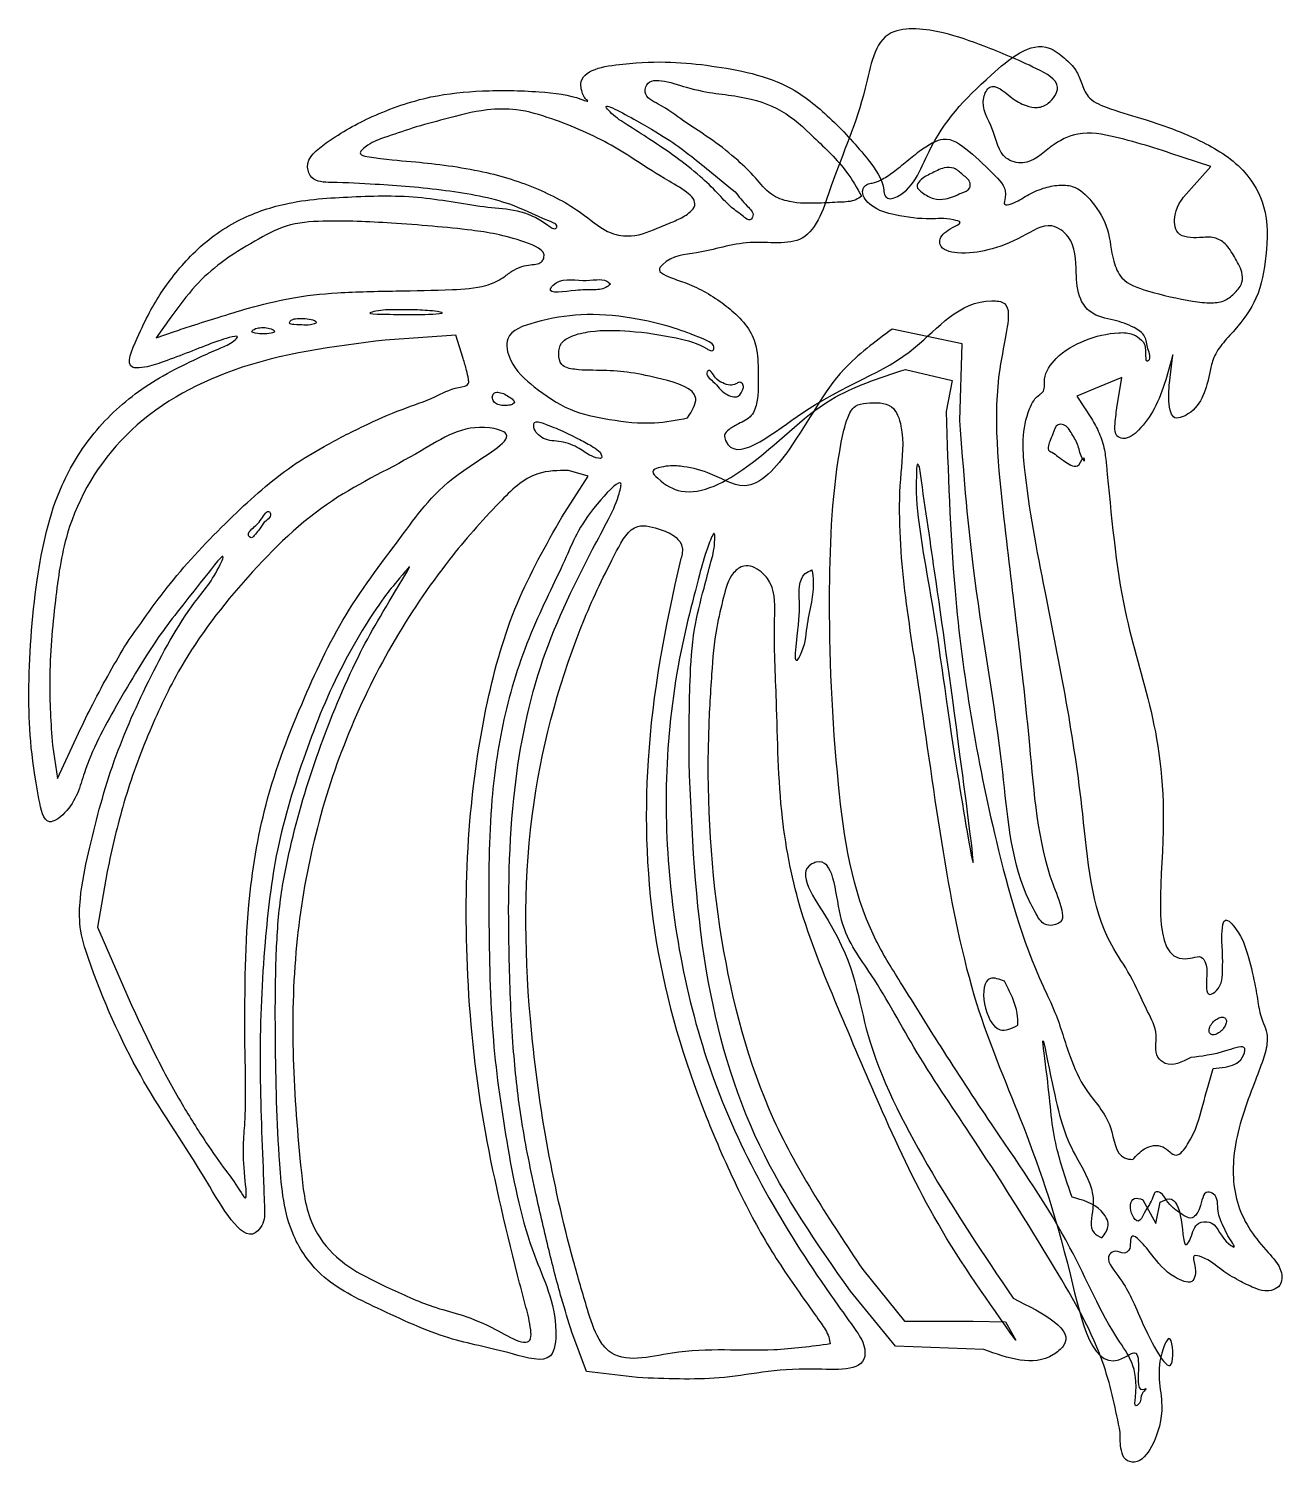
# Model space of a CAD drawing. Extents: x 7.5 to 42.2, y 22.2 to 61.9.
import ezdxf

# ---------------------------------------------------------------- set-up
doc = ezdxf.new("R2010")
doc.units = 0
doc.layers.add('Layer_1', color=7, linetype='CONTINUOUS')

msp = doc.modelspace()

# ---------------------------------------------------------------- linework, layer by layer
at = {"layer": 'Layer_1', "color": 7}
for p, q in [((40.179551, 58.043031), (39.414392, 58.294756)), ((39.639216, 57.446375), (40.179551, 58.043031)), ((27.014458, 57.34781), (27.014458, 57.34781)), ((30.515859, 57.22736), (30.515859, 57.22736)), ((33.270679, 57.312814), (33.270642, 57.312806)), ((24.957596, 56.380103), (24.957596, 56.380261)), ((23.565999, 54.792434), (23.565999, 54.792434)), ((13.55003, 54.129499), (13.55003, 54.129499)), ((18.705926, 54.045871), (18.705926, 54.045786)), ((11.403748, 53.880585), (10.994938, 53.303575)), ((15.334708, 53.792692), (15.334708, 53.792373)), ((33.301305, 53.141733), (31.35943, 53.548003)), ((10.994938, 53.303575), (11.505946, 53.484291)), ((14.214354, 53.541342), (14.214354, 53.541342)), ((19.284249, 53.377926), (17.328293, 53.244623)), ((19.488976, 52.736368), (19.284249, 53.377926)), ((33.231045, 51.016625), (33.301305, 53.141733)), ((39.128065, 52.839566), (38.935245, 52.143641)), ((39.032331, 52.057485), (39.128065, 52.839566)), ((31.731656, 52.43513), (33.023712, 52.126091)), ((33.023712, 52.126091), (32.856337, 51.2651)), ((37.712322, 52.211822), (37.092017, 51.954184)), ((37.579594, 51.368857), (37.712322, 52.211822)), ((27.245294, 51.933187), (27.245334, 51.933187)), ((37.092017, 51.954184), (36.471717, 51.696527)), ((36.471717, 51.696527), (36.879832, 51.078365)), ((20.908706, 51.527437), (20.908706, 51.527437)), ((25.695572, 51.092629), (25.695572, 51.092457)), ((23.284064, 50.144003), (23.284064, 50.144003)), ((22.945516, 49.476239), (22.407319, 49.637199)), ((32.113707, 49.737169), (32.11372, 49.737169)), ((36.674645, 49.899956), (36.674645, 49.89961)), ((22.222167, 48.347148), (22.945516, 49.476239)), ((13.984925, 48.204736), (13.984925, 48.204736)), ((29.141002, 46.887387), (29.141002, 46.887387)), ((10.170708, 44.845269), (10.170708, 44.845269)), ((8.121957, 42.041109), (8.267843, 41.114522)), ((8.267843, 41.114522), (8.84569, 42.373513)), ((9.636803, 38.543362), (9.370063, 37.004691)), ((9.370063, 37.004691), (10.343431, 34.780773)), ((34.472645, 35.510256), (34.472692, 35.510277)), ((40.572756, 34.271027), (40.572756, 34.271027)), ((13.451081, 33.714042), (13.451179, 33.714042)), ((38.018482, 30.574528), (38.019109, 30.574528)), ((38.294424, 29.46531), (38.655543, 28.808632)), ((38.655543, 28.808632), (38.771936, 29.396023)), ((37.16506, 28.41054), (37.16506, 28.41054)), ((40.6513, 28.463822), (40.651277, 28.463838)), ((20.99283, 27.381507), (20.99283, 27.381507)), ((30.544529, 27.535822), (31.697441, 26.102879)), ((31.452966, 25.416693), (30.202907, 26.93571)), ((22.904313, 24.710271), (22.499736, 25.800016)), ((31.697441, 26.102879), (33.601028, 26.102879)), ((33.601028, 26.102879), (34.495737, 26.086898)), ((34.495737, 26.086898), (34.780265, 25.578655)), ((29.64856, 25.475419), (29.64856, 25.475419)), ((33.897215, 25.324448), (31.452966, 25.416693)), ((24.315002, 24.544647), (22.904313, 24.710271)), ((38.176957, 24.759454), (38.176957, 24.759454)), ((37.670208, 23.025841), (37.670118, 23.025822))]:
    msp.add_line(p, q, dxfattribs=at)
for points, knots in [([(22.499736, 25.800016), (22.401126, 26.111658), (22.156053, 26.88617), (21.829558, 28.198545), (21.43988, 29.868639), (21.07006, 31.706957), (20.840243, 33.835854), (20.727471, 36.775284), (20.743428, 40.305369), (21.465755, 44.212798), (22.641497, 46.653503), (23.48897, 48.245466), (23.745702, 48.760828), (23.956174, 49.532647), (22.770832, 48.308841), (22.389092, 47.270147), (21.312681, 45.164879), (20.599146, 42.966467), (20.194612, 40.254188), (20.190916, 37.239626), (20.24769, 34.006966), (20.698278, 30.889941), (21.261906, 28.125147), (22.13644, 26.452916), (21.998882, 24.853706), (20.474135, 25.339603), (19.019754, 25.573992), (17.209393, 26.416561), (15.605456, 27.179522), (14.57277, 28.64424), (14.348643, 30.945726), (14.288002, 33.53782), (14.288926, 36.018257), (14.409917, 37.846986), (14.817751, 39.790012), (15.491548, 42.012399), (16.625889, 44.704041), (17.361854, 45.869483), (18.074318, 47.069711), (17.636842, 46.544111), (17.134892, 45.948005), (16.014078, 44.129671), (15.08844, 41.820755), (14.282821, 39.21584), (13.959947, 36.372916), (13.818752, 33.36957), (13.93219, 30.934765), (13.984445, 29.423506), (14.012883, 28.884009), (13.491187, 28.098396), (11.873136, 30.912713), (10.58499, 32.641661), (9.372249, 35.303077), (8.854795, 36.965139), (8.883771, 37.969063), (9.198459, 39.452598), (9.732197, 41.504563), (10.735262, 43.787516), (11.793011, 45.743582), (12.597836, 46.628245), (12.95984, 47.482688), (11.763358, 45.938252), (11.115691, 45.185684), (9.892889, 43.162791), (9.025585, 41.54759), (8.763884, 40.353116), (7.917217, 39.724716), (7.531859, 41.605573), (7.411363, 43.417542), (7.614258, 46.504751), (8.145167, 48.958365), (9.235938, 50.748211), (10.585189, 51.97994), (11.836958, 52.609498), (12.750603, 53.020867), (13.049647, 53.132372), (13.327349, 53.389558), (12.830875, 53.268059), (12.486281, 53.143104), (11.813493, 52.872252), (11.185803, 52.636416), (10.71994, 52.480923), (10.086458, 52.457414), (10.632803, 53.677347), (11.061528, 54.516259), (12.01734, 55.729992), (13.172161, 56.580139), (14.703618, 57.117978), (16.43966, 57.218621), (18.309352, 57.271244), (20.175007, 56.857287), (21.301618, 56.877965), (22.017168, 56.276602), (22.134996, 56.432962), (21.429485, 56.708029), (20.71994, 57.098833), (18.928324, 57.421562), (17.285522, 57.544559), (16.106129, 57.605876), (15.314018, 57.615277), (15.06997, 58.229166), (15.917271, 58.887312), (17.00623, 59.485784), (18.496823, 60.017736), (20.07811, 60.163591), (21.416498, 60.150153), (22.497126, 60.024622), (22.833159, 59.873521), (22.961055, 59.84744), (22.868018, 59.918542), (22.816019, 59.995291), (22.76242, 60.153144), (22.682495, 60.716362), (24.560291, 61.010869), (26.222257, 60.890379), (28.399263, 60.477409), (29.733909, 59.329722), (30.588459, 58.399984), (31.124512, 57.668566), (31.139619, 57.238366), (31.272722, 57.133693), (31.920355, 57.323085), (32.477256, 58.96292), (33.686829, 60.268282), (35.360554, 61.65802), (36.125448, 61.056366), (36.450978, 60.746629), (36.60196, 60.353549), (36.763647, 59.902497), (37.42992, 59.616498), (38.505388, 59.318215), (39.862036, 58.833588), (41.113494, 58.045269), (41.772773, 56.868388), (41.738615, 55.62554), (41.526188, 54.418816), (40.96346, 53.64326), (40.481842, 53.149412), (40.225964, 52.748108), (40.135312, 52.248381), (39.989829, 51.690144), (39.688755, 51.229011), (39.152309, 51.010319), (39.029175, 51.357176), (39.002881, 51.664046), (39.021873, 51.917775), (39.032331, 52.057485)], [0, 0, 0, 0, 0.980439, 2.436649, 4.054898, 6.12641, 8.056883, 10.471257, 14.947584, 18.645373, 22.220811, 23.162098, 23.873216, 24.210556, 24.920277, 26.768855, 28.921269, 31.446939, 33.839155, 37.066516, 40.500456, 43.504234, 46.561564, 48.752531, 49.439575, 50.491232, 52.302615, 54.446271, 56.261373, 57.574072, 59.602624, 63.040513, 65.414558, 67.02934, 68.533474, 71.337483, 74.133643, 76.684812, 76.851274, 77.147859, 77.839656, 80.086601, 82.792834, 85.58201, 88.151912, 91.368997, 94.597946, 95.434591, 95.936821, 96.182843, 97.993128, 101.627073, 105.158172, 106.054276, 106.844949, 108.129206, 110.608498, 113.163847, 115.688055, 116.961562, 117.171766, 117.92293, 119.994252, 122.229891, 124.292951, 125.53474, 126.019201, 126.711484, 129.667624, 132.788475, 135.502087, 137.191067, 138.985725, 140.879409, 141.458505, 141.863052, 142.015593, 142.243852, 142.780435, 143.515382, 144.254689, 144.805416, 145.064143, 145.870855, 147.315834, 148.685107, 150.228109, 151.614853, 153.476304, 155.411772, 157.254538, 158.985351, 159.235912, 159.271818, 159.511663, 160.730917, 162.545404, 164.498455, 165.71702, 166.270157, 166.578238, 167.427575, 168.894661, 170.605948, 172.037147, 173.610707, 174.783229, 174.92411, 174.979466, 175.029347, 175.153521, 175.319599, 175.50303, 176.789504, 179.245999, 181.533848, 182.959184, 184.445825, 185.385492, 185.551219, 185.678795, 185.827508, 187.43511, 190.156032, 191.9305, 192.43967, 192.891123, 193.269224, 193.694, 194.267562, 195.296144, 197.119684, 198.552894, 199.629448, 200.991955, 202.193166, 203.251034, 203.792508, 204.274088, 204.643221, 205.310626, 205.963994, 206.370184, 206.577465, 206.916678, 207.332329, 207.332329, 207.332329, 207.332329]), ([(39.414392, 58.294756), (38.799468, 58.500914), (37.860998, 58.815544), (36.550296, 59.060124), (35.714044, 58.626918), (35.154176, 58.04214), (34.316465, 58.275386), (34.205753, 59.121745), (33.75142, 59.72554), (34.102119, 60.445259), (34.62762, 59.955266), (35.002787, 59.730774), (35.386537, 59.648386), (35.7504, 59.79327), (36.11793, 60.364229), (35.01804, 60.93374), (34.062627, 61.323309), (32.911455, 61.741072), (32.056506, 61.882483), (30.90503, 61.790271), (30.580864, 59.628316), (29.801852, 58.063881), (29.134554, 55.735177), (27.345047, 56.082346), (26.135819, 55.622834), (25.221274, 55.596078), (24.855703, 55.15872), (25.208034, 54.971201), (25.567534, 54.865113), (26.100738, 54.6366), (26.590941, 54.335962), (27.055291, 53.958965), (27.444487, 53.531126), (27.657069, 52.925416), (27.648947, 52.257625), (27.667727, 51.64636), (27.506844, 51.117002), (27.136379, 50.946841), (26.876237, 50.807979), (26.692744, 50.636782), (26.966309, 49.766206), (29.632605, 52.009319), (31.681615, 52.385341), (33.303555, 54.436486), (34.633478, 54.292534), (34.519491, 53.35289), (34.102562, 51.587803), (34.513503, 47.482119), (35.129278, 42.921335), (35.392562, 39.107834), (36.023846, 37.666086), (36.112816, 37.164625), (35.82416, 37.037702), (35.520243, 37.069659), (35.292849, 37.450234), (34.645751, 38.733949), (34.414936, 42.132956), (33.585663, 46.411542), (33.334184, 49.677253), (33.231045, 51.016625)], [0, 0, 0, 0, 1.967192, 3.002241, 3.820716, 4.722205, 5.200425, 6.073273, 6.994937, 7.328285, 7.988761, 8.453977, 8.776188, 9.097444, 9.604682, 10.375373, 11.950481, 13.145975, 13.911764, 14.606574, 16.29707, 19.157959, 20.812064, 22.257473, 23.763138, 24.762004, 24.92809, 25.162058, 25.65661, 26.216719, 26.836374, 27.392031, 28.007213, 28.543117, 29.272468, 29.989759, 30.401257, 30.822359, 31.127309, 31.331917, 31.480071, 33.568818, 37.367323, 39.833521, 40.192756, 40.841239, 42.015488, 46.180866, 52.471632, 56.360055, 57.132092, 57.410362, 57.693487, 57.913651, 58.285927, 58.901204, 62.335669, 68.115688, 72.1345, 72.1345, 72.1345, 72.1345]), ([(30.515859, 57.22736), (30.385136, 57.45381), (30.032921, 58.063945), (29.23274, 58.811455), (28.350091, 59.663062), (27.025942, 60.055762), (25.978202, 60.063878), (24.586374, 60.6211), (24.49369, 59.968015), (25.048561, 59.716966), (25.604855, 59.279774), (26.38853, 58.79294), (27.045808, 58.268769), (27.578068, 57.760254), (27.95584, 57.250805), (28.605371, 57.022312), (29.260829, 57.024917), (29.864681, 57.059253), (30.289397, 57.073221), (30.462914, 57.191324), (30.515859, 57.22736)], [0, 0, 0, 0, 0.781139, 2.104661, 3.2566, 4.442669, 5.97407, 7.103837, 7.254248, 7.742295, 8.594465, 9.544112, 10.449528, 11.121498, 11.757935, 12.29902, 13.108185, 13.707285, 14.139818, 14.329748, 14.329748, 14.329748, 14.329748]), ([(24.957596, 56.380261), (25.109034, 56.441342), (25.379634, 56.550484), (25.694439, 56.709538), (26.106893, 57.127183), (24.699746, 57.88768), (23.715345, 58.636824), (22.190566, 59.307517), (21.035825, 59.651552), (20.013624, 59.637247), (19.060681, 59.374968), (18.123612, 59.133511), (17.389818, 58.867871), (16.939033, 58.722333), (16.497304, 58.365279), (17.42924, 58.233487), (18.318382, 58.172229), (19.983517, 57.968941), (21.540809, 57.479695), (22.7119, 56.848718), (23.455101, 56.18765), (24.24871, 56.072656), (24.689729, 56.263928), (24.957596, 56.380103)], [0, 0, 0, 0, 0.487158, 0.870484, 1.081352, 2.072536, 3.962623, 5.76566, 6.771943, 7.58529, 8.788342, 9.716222, 10.522243, 11.035748, 11.330716, 11.729077, 12.893329, 14.771807, 16.37596, 17.850917, 18.730799, 19.286149, 20.145278, 20.145278, 20.145278, 20.145278]), ([(27.014458, 57.34781), (26.587498, 57.697889), (25.658901, 58.459276), (24.958553, 58.956968), (23.231436, 59.898605), (23.688265, 59.410927), (24.076249, 59.175598), (24.691443, 58.772905), (25.374914, 58.320094), (26.009773, 57.82098), (26.492978, 57.358523), (26.859776, 56.941586), (27.142325, 56.752588), (27.425541, 56.50613), (27.561638, 56.754309), (27.277028, 57.009418), (27.115371, 57.217757), (27.014458, 57.34781)], [0, 0, 0, 0, 1.545312, 3.360904, 4.266304, 4.469857, 4.999788, 5.746765, 6.619221, 7.480654, 8.149945, 8.652065, 9.072783, 9.333449, 9.445266, 9.758775, 10.279597, 10.279597, 10.279597, 10.279597]), ([(39.62454, 33.401124), (39.378598, 33.271361), (39.045425, 33.095572), (38.581639, 33.478491), (38.749604, 34.070124), (38.349619, 34.79204), (38.002808, 35.646849), (36.865602, 37.244588), (36.643026, 41.054223), (35.77141, 45.383004), (35.09454, 48.823457), (34.952626, 50.529426), (35.083509, 51.231085), (35.323972, 51.680268), (35.551169, 51.805109), (35.580021, 51.976491), (35.556376, 52.313186), (35.93544, 52.862964), (36.685334, 53.273905), (37.437565, 53.464078), (37.994863, 53.448308), (38.289939, 53.246878), (38.407259, 53.028587), (38.350634, 52.618561), (38.540259, 52.740402), (38.40156, 53.031138), (38.399126, 53.372101), (37.987691, 53.652126), (37.480379, 53.811509), (36.879167, 53.917646), (36.480233, 54.452117), (36.446565, 55.195773), (36.437476, 56.019447), (35.676485, 56.571184), (34.913179, 56.026314), (34.05824, 55.729637), (33.323867, 55.602299), (32.673466, 55.739018), (32.671755, 56.067847), (32.82829, 56.235111), (32.992501, 56.34668), (33.349083, 56.500928), (32.840751, 56.631507), (32.346872, 56.56663), (31.514505, 56.670157), (30.845636, 56.857203), (30.50104, 57.241643), (30.568941, 57.479578), (30.67322, 57.57154), (30.84678, 57.587059), (31.09287, 57.687412), (31.4107, 57.902112), (31.769343, 58.198496), (32.134784, 58.497113), (32.463769, 58.707307), (32.937538, 58.898578), (33.583084, 58.411947), (34.117389, 57.888721), (34.584314, 57.400739), (34.413943, 56.950533), (34.807691, 57.050698), (35.069024, 57.251939), (35.525617, 57.455838), (35.945683, 57.54631), (36.465034, 57.52122), (36.960973, 57.034518), (37.387446, 56.315918), (37.419874, 55.547725), (37.71322, 54.832581), (38.602115, 54.542283), (39.425166, 54.351555), (40.150724, 54.253527), (40.582707, 54.312721), (40.853169, 54.551763), (41.07111, 54.810095), (41.045191, 55.197857), (40.831736, 55.535929), (40.627055, 55.907212), (40.255478, 56.118491), (39.816244, 56.065172), (39.185913, 56.079491), (39.131228, 56.887903), (39.443267, 57.230953), (39.639216, 57.446375)], [0, 0, 0, 0, 0.731015, 0.990292, 1.605012, 2.302233, 3.403351, 4.388324, 8.108027, 14.358392, 17.828561, 18.601092, 19.466927, 19.955047, 20.052024, 20.211977, 20.426088, 21.077593, 22.018187, 22.978282, 23.373687, 23.654634, 23.966736, 24.258126, 24.280243, 24.595555, 24.954857, 25.333182, 25.93305, 26.610244, 27.059209, 27.806818, 28.820048, 29.36392, 30.233601, 31.25388, 32.103476, 32.629325, 32.784011, 32.994091, 33.259658, 33.509812, 33.708683, 34.34429, 35.32671, 36.036973, 36.489181, 36.61306, 36.740816, 36.879065, 37.123124, 37.531389, 38.02397, 38.520872, 38.941378, 39.20452, 39.989804, 41.001391, 41.651131, 41.84212, 42.023344, 42.520419, 43.01026, 43.449009, 43.820453, 44.510818, 45.397346, 46.282997, 46.794824, 47.590675, 48.870738, 49.402733, 49.784112, 50.123707, 50.467995, 50.745171, 51.216452, 51.659305, 52.001013, 52.409916, 53.017421, 53.526315, 54.385278, 54.385278, 54.385278, 54.385278]), ([(33.270642, 57.312806), (33.368159, 57.342007), (33.516601, 57.386459), (33.535653, 57.660101), (33.304245, 57.812338), (33.097044, 58.028472), (32.746331, 58.025273), (32.447425, 57.845226), (32.163658, 57.72896), (31.999806, 57.473506), (32.241398, 57.290181), (32.480128, 57.129045), (32.890441, 57.133269), (33.13031, 57.246533), (33.270679, 57.312814)], [0, 0, 0, 0, 0.270107, 0.41116, 0.715644, 1.022213, 1.288212, 1.683441, 2.054032, 2.228732, 2.441017, 2.803662, 3.132722, 3.596949, 3.596949, 3.596949, 3.596949]), ([(17.638178, 54.603632), (18.154472, 54.612798), (18.981752, 54.627485), (19.992082, 54.68079), (20.54373, 54.915866), (20.831382, 55.161382), (21.094141, 55.284758), (21.337504, 55.330592), (21.531426, 55.342817), (21.678311, 55.407092), (21.822415, 55.721915), (20.78403, 56.126515), (19.575128, 56.326539), (17.590849, 56.483198), (15.910391, 56.5687), (14.589434, 56.476296), (13.677622, 55.958439), (12.813234, 55.444107), (12.02504, 54.732086), (11.6206, 54.177787), (11.403748, 53.880585)], [0, 0, 0, 0, 1.552973, 2.488399, 3.005386, 3.313935, 3.617804, 3.863359, 4.051662, 4.203145, 4.317127, 4.995331, 6.50127, 8.733329, 10.625608, 11.652098, 12.620085, 13.722958, 14.676004, 15.777718, 15.777718, 15.777718, 15.777718]), ([(23.565999, 54.792434), (23.532731, 54.824561), (23.431241, 54.92257), (23.140531, 54.91853), (22.669521, 54.864556), (22.145428, 54.99033), (21.759437, 54.485556), (22.629853, 54.648183), (23.016892, 54.626386), (23.3892, 54.645925), (23.523549, 54.757257), (23.565999, 54.792434)], [0, 0, 0, 0, 0.135518, 0.413427, 0.799999, 1.628173, 1.75051, 2.438086, 2.927448, 3.281909, 3.445641, 3.445641, 3.445641, 3.445641]), ([(13.55003, 54.129499), (13.92847, 54.228201), (14.736588, 54.438967), (16.110689, 54.577854), (17.096127, 54.594484), (17.638178, 54.603632)], [0, 0, 0, 0, 1.171867, 2.502391, 4.128992, 4.128992, 4.128992, 4.128992]), ([(11.505946, 53.484291), (11.661648, 53.536244), (12.060848, 53.669444), (12.742923, 53.882447), (13.2692, 54.043538), (13.55003, 54.129499)], [0, 0, 0, 0, 0.492415, 1.262485, 2.143568, 2.143568, 2.143568, 2.143568]), ([(18.705926, 54.045786), (18.52621, 54.060527), (18.153011, 54.091139), (17.579627, 54.072144), (17.231822, 54.089961), (16.783041, 53.972808), (17.499535, 53.956517), (17.932957, 53.951004), (18.393635, 53.944659), (19.048903, 53.99046), (18.811618, 54.028795), (18.705926, 54.045871)], [0, 0, 0, 0, 0.545678, 1.133162, 1.637546, 1.80384, 2.119673, 2.839165, 3.543193, 3.818771, 4.040108, 4.040108, 4.040108, 4.040108]), ([(25.695572, 51.092457), (25.818114, 51.286175), (26.166577, 51.837033), (24.658321, 52.277408), (23.651406, 52.430134), (22.734306, 52.397172), (22.178411, 52.500647), (22.11511, 52.866599), (22.178551, 53.189751), (22.545875, 53.396675), (23.18084, 53.531108), (24.175182, 53.512612), (25.244917, 53.348503), (26.028365, 53.154609), (26.314694, 52.951237), (26.408067, 52.93888), (26.475823, 53.136087), (25.916422, 53.36297), (25.259303, 53.618923), (24.084171, 53.902345), (22.764509, 53.995165), (21.671546, 53.812373), (20.579592, 53.455456), (20.80202, 52.505573), (21.48954, 51.904735), (22.404452, 51.266219), (23.57654, 51.026817), (24.677718, 50.896762), (25.393019, 51.034409), (25.695572, 51.092629)], [0, 0, 0, 0, 0.587543, 1.670748, 3.302799, 4.099496, 4.478824, 4.786453, 5.086416, 5.416619, 5.956043, 7.052297, 8.347597, 9.256173, 9.363746, 9.431512, 9.490213, 9.8912, 10.748073, 11.956093, 13.3647, 14.648453, 15.529986, 16.122046, 17.113299, 18.2815, 19.404797, 20.659195, 21.578689, 21.578689, 21.578689, 21.578689]), ([(14.214354, 53.541342), (14.1606, 53.559907), (14.048731, 53.598544), (13.867376, 53.587695), (13.735794, 53.574072), (13.606294, 53.46793), (13.799188, 53.415354), (13.958717, 53.421202), (14.118931, 53.413753), (14.310849, 53.470367), (14.244563, 53.519122), (14.214354, 53.541342)], [0, 0, 0, 0, 0.169807, 0.353395, 0.523209, 0.608484, 0.710349, 0.933329, 1.156351, 1.2582, 1.343488, 1.343488, 1.343488, 1.343488]), ([(15.334708, 53.792373), (15.262788, 53.809585), (15.118931, 53.844013), (14.91073, 53.826527), (14.750956, 53.827764), (14.64049, 53.694751), (14.891557, 53.676902), (15.075711, 53.673759), (15.265258, 53.660488), (15.481429, 53.736429), (15.385628, 53.773166), (15.334708, 53.792692)], [0, 0, 0, 0, 0.220277, 0.440608, 0.622669, 0.696226, 0.832245, 1.106918, 1.366991, 1.467394, 1.581307, 1.581307, 1.581307, 1.581307]), ([(31.35943, 53.548003), (30.885022, 53.196791), (29.671513, 52.298411), (28.878389, 50.592884), (27.452808, 48.878825), (26.365202, 49.603216), (25.583629, 49.759202), (25.129012, 49.780734), (24.632692, 49.652189), (25.031627, 49.255975), (25.841401, 48.817169), (27.798071, 49.899892), (29.315517, 51.646537), (31.007637, 52.19882), (31.731656, 52.43513)], [0, 0, 0, 0, 1.728407, 4.421169, 6.020952, 7.084444, 7.858244, 8.337061, 8.659374, 8.889407, 9.629199, 11.559735, 14.541142, 16.77087, 16.77087, 16.77087, 16.77087]), ([(17.328293, 53.244623), (15.902319, 53.066081), (13.318838, 52.742609), (10.03045, 50.895779), (8.500898, 48.337613), (8.181647, 45.931812), (7.997069, 43.971615), (8.08339, 42.637281), (8.121957, 42.041109)], [0, 0, 0, 0, 4.286785, 7.766503, 10.908104, 12.799324, 15.014966, 16.80442, 16.80442, 16.80442, 16.80442]), ([(10.170708, 44.845269), (10.591015, 45.446471), (11.472627, 46.70752), (13.036282, 48.336067), (14.431568, 49.589034), (15.694567, 50.347636), (16.71473, 50.867283), (17.726782, 51.321912), (18.661813, 51.61899), (19.166896, 51.929362), (19.658354, 51.971578), (19.633299, 52.214763), (19.57956, 52.43389), (19.522085, 52.62581), (19.488976, 52.736368)], [0, 0, 0, 0, 2.197272, 4.608878, 6.759997, 7.792824, 9.021228, 10.184808, 11.151449, 11.858999, 12.154419, 12.265013, 12.5173, 12.860117, 12.860117, 12.860117, 12.860117]), ([(27.245334, 51.933187), (27.242771, 51.973282), (27.238272, 52.043657), (27.125634, 52.097213), (27.021883, 52.0172), (26.858883, 51.980949), (26.65536, 52.06738), (26.461962, 52.155513), (26.307436, 52.472204), (26.17903, 52.278602), (26.503783, 52.046266), (26.654288, 51.766019), (27.123895, 51.605589), (27.207481, 51.831146), (27.245294, 51.933187)], [0, 0, 0, 0, 0.112257, 0.197034, 0.313086, 0.472141, 0.682944, 0.932453, 1.217843, 1.252092, 1.561291, 2.055233, 2.399534, 2.683971, 2.683971, 2.683971, 2.683971]), ([(38.935245, 52.143641), (38.838288, 51.867542), (38.659694, 51.358968), (38.266724, 50.810115), (37.857626, 50.464868), (37.520216, 50.593578), (37.523136, 50.961368), (37.557223, 51.207398), (37.579594, 51.368857)], [0, 0, 0, 0, 0.866348, 1.595808, 2.083713, 2.266735, 2.53356, 3.042965, 3.042965, 3.042965, 3.042965]), ([(20.908706, 51.527437), (20.89599, 51.551045), (20.861035, 51.615937), (20.745215, 51.687076), (20.610112, 51.766231), (20.465619, 51.813843), (20.326494, 51.784477), (20.279512, 51.659914), (20.330738, 51.537027), (20.449005, 51.450922), (20.602472, 51.423603), (20.740777, 51.442406), (20.859924, 51.45977), (20.895884, 51.509652), (20.908706, 51.527437)], [0, 0, 0, 0, 0.079469, 0.218447, 0.394119, 0.553236, 0.668626, 0.776728, 0.902769, 1.041751, 1.19954, 1.354538, 1.469933, 1.533876, 1.533876, 1.533876, 1.533876]), ([(38.176957, 24.759454), (38.176504, 24.990027), (38.17577, 25.363838), (36.927702, 24.451465), (35.735913, 30.494809), (33.252127, 34.505174), (32.293908, 42.779778), (31.361529, 48.078362), (31.724052, 50.607856), (31.399823, 51.531743), (30.778759, 51.521876), (30.291444, 51.455843), (30.071289, 50.986194), (29.713444, 49.344584), (29.559396, 45.876488), (29.754985, 41.334795), (30.309564, 37.530915), (31.737162, 35.248446), (32.835591, 33.481502), (34.437408, 31.044037), (36.196066, 28.555678), (37.367375, 25.770617), (38.229898, 24.790195), (38.050228, 23.71571), (38.281353, 23.866605), (38.178199, 24.026147), (38.424238, 24.269387), (38.14061, 24.113982), (38.159474, 24.448987), (38.176957, 24.759454)], [0, 0, 0, 0, 0.483827, 0.784391, 3.50203, 11.463448, 20.426037, 26.310465, 27.597245, 28.191144, 28.889073, 29.210871, 29.596219, 30.294545, 34.380932, 39.778931, 44.117828, 45.562192, 47.810389, 50.377214, 54.271731, 57.132901, 58.804788, 59.042065, 59.115675, 59.461803, 59.600132, 59.644315, 60.203375, 60.203375, 60.203375, 60.203375]), ([(32.856337, 51.2651), (32.906031, 49.608884), (33.02597, 45.611521), (33.933681, 40.275546), (35.025254, 36.394375), (35.956558, 34.505217), (36.221045, 33.508042), (36.710982, 32.401826), (37.479146, 31.692188), (37.533854, 30.631072), (37.938536, 30.583855), (38.018482, 30.574528)], [0, 0, 0, 0, 4.966499, 11.986903, 16.19305, 16.99224, 18.284923, 19.292985, 20.541738, 21.474967, 21.704714, 21.704714, 21.704714, 21.704714]), ([(13.451179, 33.714042), (13.447652, 35.019783), (13.441586, 37.265826), (13.962303, 40.52906), (15.01916, 43.255926), (16.232232, 45.809992), (17.981948, 48.049073), (18.921726, 49.398543), (21.109109, 50.612425), (19.586458, 50.997489), (18.118898, 49.974882), (15.684115, 48.886573), (13.477086, 46.738755), (11.789365, 44.561377), (10.769972, 42.387316), (10.072044, 40.506557), (9.778457, 39.182306), (9.636803, 38.543362)], [0, 0, 0, 0, 3.912414, 6.729856, 9.860828, 12.610757, 15.329497, 17.805561, 19.143863, 19.590486, 21.591752, 24.407102, 27.557165, 30.689957, 32.631077, 34.734569, 36.69575, 36.69575, 36.69575, 36.69575]), ([(23.284064, 50.144003), (23.219612, 50.193129), (23.041548, 50.32885), (22.689939, 50.508481), (22.211401, 50.741709), (21.868372, 50.888563), (21.431187, 51.036697), (21.443954, 50.76233), (21.569788, 50.610251), (21.766213, 50.48352), (22.012139, 50.450773), (22.273664, 50.429044), (22.525389, 50.347995), (22.801905, 50.187019), (22.98639, 50.040535), (23.374334, 49.924097), (23.310424, 50.079788), (23.284064, 50.144003)], [0, 0, 0, 0, 0.24244, 0.669794, 1.192204, 1.774754, 2.015209, 2.187087, 2.391041, 2.621675, 2.861858, 3.126697, 3.407805, 3.653366, 4.050304, 4.278729, 4.439077, 4.439077, 4.439077, 4.439077]), ([(36.674645, 49.89961), (36.658385, 49.919386), (36.562143, 50.036448), (36.531185, 50.330785), (36.343173, 50.63481), (36.182898, 50.912847), (35.881164, 50.925697), (35.819024, 50.657914), (35.723207, 50.462127), (35.673143, 50.314957), (35.673493, 50.183741), (35.816178, 50.132842), (35.961143, 50.00656), (36.176231, 49.863503), (36.51759, 49.627566), (36.65831, 50.075901), (36.671026, 49.938937), (36.674645, 49.899956)], [0, 0, 0, 0, 0.076367, 0.452028, 0.829395, 1.175761, 1.321127, 1.611936, 1.838966, 2.005597, 2.083136, 2.192999, 2.402423, 2.666103, 3.039869, 3.267169, 3.357594, 3.357594, 3.357594, 3.357594]), ([(36.879832, 51.078365), (36.952564, 50.945683), (37.103582, 50.670188), (37.244231, 50.229881), (37.405805, 48.581002), (37.749788, 44.693956), (39.346408, 41.660539), (38.490404, 35.714519), (39.922566, 36.236964), (40.084056, 35.924647), (40.061368, 35.640144), (40.036664, 35.028185), (40.499774, 35.348334), (40.503374, 35.796164), (40.509878, 36.363162), (40.456555, 36.746173), (40.546639, 37.355588), (41.030171, 36.788901), (41.195839, 36.262154), (41.38982, 35.526837), (41.482485, 34.908554), (41.564828, 34.461818), (41.73159, 34.143537), (41.75469, 33.768229), (41.610965, 33.284334), (41.235269, 32.316655), (40.74958, 31.008004), (40.791526, 29.257756), (41.534455, 28.212045), (42.152148, 27.605249), (42.158284, 27.023857), (41.701379, 26.901484), (41.323684, 27.040582), (40.929435, 27.23813), (40.425643, 27.532703), (40.132692, 27.82343), (39.637297, 27.971748), (39.789054, 27.560587), (39.722472, 27.06537), (38.982869, 27.380362), (38.597757, 27.865003), (38.319425, 28.240372), (37.98923, 28.537125), (37.936787, 28.258697), (37.95889, 28.07663), (37.745392, 27.938227), (37.563516, 28.089992), (37.201149, 27.863236), (37.905993, 27.03075), (38.050987, 26.480066), (39.230743, 24.11779), (39.095034, 25.88784), (38.59609, 24.794642), (38.944927, 23.923258), (38.689976, 22.800753), (38.21906, 22.142393), (37.781486, 22.24723), (37.667252, 22.605591), (37.669051, 22.861415), (37.670208, 23.025841)], [0, 0, 0, 0, 0.453534, 0.941691, 1.371506, 5.429964, 11.877918, 15.220094, 15.466865, 15.67356, 16.091245, 16.546309, 16.761617, 17.383556, 17.841669, 18.421613, 18.743958, 19.136455, 19.887306, 20.731657, 21.303256, 21.786109, 22.079704, 22.367232, 22.886356, 23.578312, 25.490009, 27.050761, 28.587432, 29.213764, 29.606232, 30.04719, 30.347616, 30.822219, 31.375847, 32.03565, 32.245003, 32.516483, 32.961269, 33.437007, 34.331069, 34.86557, 35.083998, 35.260562, 35.487301, 35.641665, 35.889563, 36.064045, 36.696193, 38.098672, 39.522947, 40.173794, 40.496031, 42.078057, 43.238986, 43.876054, 44.125345, 44.403744, 44.90459, 44.90459, 44.90459, 44.90459]), ([(22.407319, 49.637199), (22.113417, 49.63566), (21.365038, 49.631743), (20.278167, 48.557432), (18.305359, 46.312966), (15.975153, 42.26089), (14.575058, 36.37731), (14.818333, 31.842785), (15.16547, 28.845739), (16.05042, 27.685015), (17.283213, 27.089137), (18.799925, 26.388181), (19.870617, 26.246723), (21.396957, 25.265939), (21.353161, 26.024295), (21.206448, 26.572053), (21.071939, 27.081744), (20.99283, 27.381507)], [0, 0, 0, 0, 0.856146, 2.180049, 4.284471, 10.003811, 15.87794, 22.163341, 23.645167, 24.753166, 26.353756, 27.759198, 29.490121, 30.604193, 30.839212, 31.482256, 32.400479, 32.400479, 32.400479, 32.400479]), ([(32.11372, 49.737169), (32.096635, 49.773241), (32.04241, 49.887724), (32.031909, 49.460862), (31.991452, 48.545017), (32.631007, 45.221825), (32.887347, 42.818847), (33.826402, 37.303606), (33.034301, 43.354788), (32.664139, 45.967256), (32.258917, 48.742624), (32.113707, 49.737169)], [0, 0, 0, 0, 0.092216, 0.292668, 0.725478, 3.751643, 8.75967, 11.237788, 14.178996, 19.378314, 22.282001, 22.282001, 22.282001, 22.282001]), ([(13.984925, 48.204736), (14.094547, 48.29231), (14.216044, 48.38937), (14.067774, 48.570084), (13.871882, 48.202555), (13.714299, 48.08934), (13.491381, 47.875212), (13.630613, 47.747291), (13.73259, 47.871984), (13.847255, 47.999794), (13.935048, 48.130486), (13.984925, 48.204736)], [0, 0, 0, 0, 0.310354, 0.343974, 0.639487, 1.019477, 1.222779, 1.323215, 1.420095, 1.620006, 1.882993, 1.882993, 1.882993, 1.882993]), ([(20.99283, 27.381507), (20.648131, 28.78612), (19.958727, 31.595369), (19.533177, 35.815033), (19.579993, 39.720307), (20.064154, 43.091239), (20.863306, 45.961473), (21.778805, 47.568764), (22.222167, 48.347148)], [0, 0, 0, 0, 4.334502, 8.669071, 12.683159, 16.019266, 18.871499, 21.549884, 21.549884, 21.549884, 21.549884]), ([(29.64856, 25.475419), (29.63716, 25.5403), (29.600419, 25.749391), (29.358839, 26.091959), (28.820225, 26.863964), (27.969985, 28.049482), (27.044255, 29.813045), (25.811075, 32.619078), (24.622039, 36.557223), (24.432545, 41.89313), (25.077987, 45.380399), (25.597667, 47.535255), (25.34872, 47.851178), (24.923682, 48.023796), (24.18193, 48.239326), (23.500109, 46.984816), (22.396844, 44.668577), (21.147838, 40.213629), (21.195192, 34.185377), (22.025268, 29.496906), (22.879896, 26.590263), (23.138688, 25.730453), (23.782448, 24.873299), (25.74241, 25.445219), (27.657944, 25.207123), (29.124938, 25.404845), (29.64856, 25.475419)], [0, 0, 0, 0, 0.196227, 0.632388, 1.225283, 3.041576, 4.987734, 7.191175, 12.23363, 17.250676, 22.899982, 23.245171, 23.535099, 23.999954, 24.653664, 25.548268, 27.620374, 32.898179, 38.87368, 45.689146, 47.078478, 47.961995, 48.384634, 50.136301, 52.959643, 54.526751, 54.526751, 54.526751, 54.526751]), ([(25.741617, 41.56814), (25.742045, 42.315576), (25.742747, 43.540773), (25.835637, 45.17129), (26.114514, 46.235276), (26.335379, 47.075957), (26.450337, 47.476847), (26.46173, 48.040119), (26.157583, 47.284509), (26.02132, 46.698083), (25.183635, 43.640151), (24.861413, 38.899182), (26.24051, 32.188858), (28.72193, 28.105511), (30.290383, 25.946472), (30.59599, 25.502404), (30.647705, 24.679462), (28.484135, 24.906848), (26.776238, 24.438146), (25.092899, 24.510986), (24.315002, 24.544647)], [0, 0, 0, 0, 2.247101, 3.683445, 4.852763, 5.60067, 6.151599, 6.394679, 6.720859, 7.615764, 8.892101, 15.566231, 22.223946, 28.919259, 29.714623, 30.255653, 30.519071, 31.977905, 34.602648, 36.857657, 36.857657, 36.857657, 36.857657]), ([(34.780265, 25.578655), (34.027537, 26.632067), (32.604085, 28.624128), (31.141301, 31.744284), (29.920345, 34.634061), (28.799509, 37.288103), (28.208735, 40.207024), (28.188601, 42.950528), (28.07287, 45.060757), (28.141998, 46.368706), (27.738634, 46.876179), (27.294383, 47.087146), (26.839455, 46.728017), (26.684218, 46.086769), (26.451369, 45.160794), (26.349738, 43.868276), (26.186367, 40.991134), (26.439223, 36.799551), (27.780047, 31.671598), (29.645171, 28.881299), (30.544529, 27.535822)], [0, 0, 0, 0, 3.875837, 7.329427, 10.300272, 13.301489, 15.943243, 19.186683, 21.443359, 22.452932, 22.860433, 23.362119, 23.703965, 24.429498, 25.286618, 26.586499, 28.296447, 33.942632, 39.125153, 43.951325, 43.951325, 43.951325, 43.951325]), ([(29.141002, 46.887387), (29.073904, 46.858345), (28.755541, 46.720549), (28.820251, 45.760794), (28.764745, 45.350117), (28.647737, 44.230214), (28.951023, 44.756458), (28.966569, 45.256756), (29.126057, 45.954019), (29.198689, 46.484612), (29.156297, 46.780595), (29.141002, 46.887387)], [0, 0, 0, 0, 0.211391, 1.002999, 2.161625, 2.633644, 2.785187, 3.59985, 4.305346, 4.876426, 5.198781, 5.198781, 5.198781, 5.198781]), ([(8.84569, 42.373513), (8.97509, 42.641169), (9.250678, 43.211208), (9.692942, 44.035687), (10.017175, 44.585104), (10.170708, 44.845269)], [0, 0, 0, 0, 0.891832, 1.899375, 2.8056, 2.8056, 2.8056, 2.8056]), ([(30.202907, 26.93571), (29.290073, 28.239807), (27.409332, 30.926679), (25.972571, 36.02037), (25.822157, 39.633478), (25.741617, 41.56814)], [0, 0, 0, 0, 4.74874, 9.783984, 15.587855, 15.587855, 15.587855, 15.587855]), ([(37.670118, 23.025822), (37.546543, 23.644996), (37.223156, 25.265322), (35.636244, 27.978326), (33.810952, 30.881481), (32.003055, 33.512414), (30.863066, 35.687334), (29.797898, 36.981215), (29.753016, 39.002712), (28.63112, 38.556856), (30.334291, 36.360618), (30.477989, 33.930603), (32.363218, 30.204835), (33.896778, 27.939161), (34.706221, 26.743295)], [0, 0, 0, 0, 1.884321, 4.931111, 9.310998, 12.173333, 14.611504, 16.347366, 17.965701, 18.089671, 19.713007, 23.082479, 27.012059, 31.404676, 31.404676, 31.404676, 31.404676]), ([(34.472692, 35.510277), (34.325615, 35.563304), (33.650884, 35.806568), (34.003911, 33.87473), (34.668135, 34.206016), (34.841598, 34.292532)], [0, 0, 0, 0, 0.403183, 1.849639, 2.360897, 2.360897, 2.360897, 2.360897]), ([(34.841598, 34.292532), (34.838483, 34.40183), (34.83101, 34.664081), (34.689397, 35.074884), (34.547115, 35.360673), (34.472645, 35.510256)], [0, 0, 0, 0, 0.326653, 0.78377, 1.285777, 1.285777, 1.285777, 1.285777]), ([(10.343431, 34.780773), (10.550869, 34.336183), (10.973944, 33.429434), (11.657412, 32.174333), (12.306751, 31.134931), (12.878894, 30.31654), (13.204813, 29.898918), (13.544311, 29.315102), (13.354173, 30.703936), (13.496433, 31.652336), (13.467799, 32.954041), (13.451081, 33.714042)], [0, 0, 0, 0, 1.472793, 3.003788, 4.265864, 5.200551, 5.867969, 6.123632, 6.697778, 8.205527, 10.320872, 10.320872, 10.320872, 10.320872]), ([(40.572756, 34.271027), (40.590154, 34.310421), (40.620066, 34.37815), (40.593002, 34.493071), (40.481166, 34.527302), (40.364208, 34.482934), (40.249267, 34.397644), (40.162132, 34.281858), (40.117557, 34.163395), (40.143489, 34.04912), (40.255692, 34.014681), (40.372076, 34.059372), (40.489271, 34.143381), (40.544587, 34.227957), (40.572756, 34.271027)], [0, 0, 0, 0, 0.127744, 0.219622, 0.311555, 0.436374, 0.583933, 0.737059, 0.864799, 0.956671, 1.048597, 1.173424, 1.320985, 1.474106, 1.474106, 1.474106, 1.474106]), ([(36.336896, 29.533223), (36.173723, 30.010935), (35.787838, 31.14067), (35.73655, 32.274505), (35.438315, 34.455562), (35.908696, 32.031832), (36.182546, 31.017797), (36.925492, 29.870477), (36.928821, 29.146869), (36.781075, 28.592852), (37.081426, 28.450249), (37.16506, 28.41054)], [0, 0, 0, 0, 1.453237, 3.436739, 4.416712, 5.609771, 7.716767, 8.884853, 9.28729, 9.959484, 10.218892, 10.218892, 10.218892, 10.218892]), ([(40.243591, 33.097055), (40.354514, 33.105669), (40.556357, 33.121345), (40.850278, 33.198024), (41.060958, 33.358678), (41.206824, 33.797492), (40.337463, 33.473142), (39.914912, 33.430457), (39.62454, 33.401124)], [0, 0, 0, 0, 0.334836, 0.609287, 0.887048, 1.149182, 1.622874, 2.663501, 2.663501, 2.663501, 2.663501]), ([(38.019109, 30.574528), (38.116795, 30.684487), (38.326911, 30.921002), (38.848806, 31.039444), (39.218976, 30.54733), (39.74758, 31.260477), (39.93293, 32.028255), (40.143369, 32.75225), (40.243591, 33.097055)], [0, 0, 0, 0, 0.440031, 0.94647, 1.375651, 1.813826, 2.974758, 4.030415, 4.030415, 4.030415, 4.030415]), ([(37.16506, 28.41054), (37.24628, 28.522763), (37.421569, 28.764965), (37.070416, 29.343212), (36.6303, 29.45722), (36.336896, 29.533223)], [0, 0, 0, 0, 0.384056, 0.828881, 1.718463, 1.718463, 1.718463, 1.718463]), ([(40.651277, 28.463838), (40.607012, 28.554006), (40.498055, 28.775957), (40.329561, 29.139875), (40.397237, 29.589672), (39.948541, 29.747864), (39.937058, 29.246652), (39.663334, 28.879813), (39.36236, 29.070135), (39.143925, 29.221229), (38.944107, 29.433916), (38.848243, 29.640762), (38.629329, 29.715889), (38.568087, 29.504271), (38.475275, 29.311334), (38.332316, 29.122356), (38.198044, 28.782471), (37.914316, 29.090303), (37.946701, 29.575674), (38.209146, 29.492376), (38.294424, 29.46531)], [0, 0, 0, 0, 0.300451, 0.739569, 1.225996, 1.3974, 1.901809, 2.266335, 2.520972, 2.816974, 3.103012, 3.372707, 3.49575, 3.66726, 3.892283, 4.17121, 4.446261, 4.656173, 5.14041, 5.373492, 5.373492, 5.373492, 5.373492]), ([(38.771936, 29.396023), (38.859466, 29.439502), (39.167501, 29.592514), (39.403881, 28.978175), (39.422563, 28.006092), (39.674734, 28.500643), (39.728031, 28.845495), (40.336277, 28.887154), (40.400516, 28.439549), (40.927984, 28.0474), (40.751517, 28.312991), (40.6513, 28.463822)], [0, 0, 0, 0, 0.264322, 0.930202, 1.630048, 1.819914, 2.293536, 2.587702, 3.293412, 3.559061, 3.908211, 3.908211, 3.908211, 3.908211]), ([(34.706221, 26.743295), (35.564512, 26.306502), (36.584136, 25.787605), (35.374582, 24.783999), (34.572704, 25.077342), (33.897215, 25.324448)], [0, 0, 0, 0, 1.920983, 2.282069, 4.211875, 4.211875, 4.211875, 4.211875])]:
    msp.add_open_spline(points, degree=3, knots=knots, dxfattribs=at)

doc.saveas('drawing.dxf')
